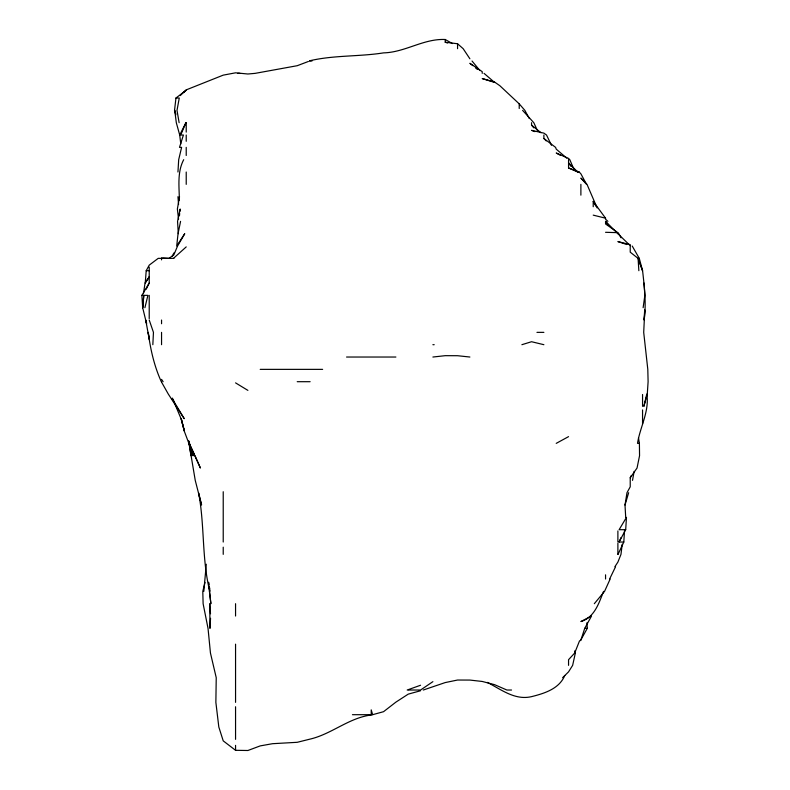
<?xml version="1.0" encoding="UTF-8"?>
<svg xmlns="http://www.w3.org/2000/svg" width="790" height="790" viewBox="0 0 790 790"><rect width="100%" height="100%" fill="white"/><g stroke="black" fill="none" stroke-linecap="round" stroke-linejoin="round"><path stroke-width="1.19" d="M644.798 310.164L643.702 332.363L647.8 369.365L648.106 381.698L647.287 394.022L643.88 406.356L646.803 394.022C649.548 411.333 640.107 426.748 637.51 443.358L639.406 443.358L639.554 455.692L637.046 468.026L630.223 477.772L630.223 486.818L626.993 492.693L625.009 505.027L625.7 517.361M179.369 200.058C179.231 186.47 177.078 172.299 183.695 159.689M152.835 344.697L153.458 332.363L149.221 320.029M210.545 618.274L209.972 628.356L209.775 603.698L210.505 613.781M644.68 309.937L644.087 320.029C646.447 303.637 644.413 287.037 642.586 270.694L638.083 258.36L630.223 252.168L630.223 246.026M177.957 172.023L178.688 159.689L181.611 147.365L179.498 147.365L183.418 135.031L180.722 135.031L185.927 122.697L179.715 135.031L180.782 143.997M625.69 529.695L626.47 517.361L619.113 529.695L625.69 529.695L619.054 542.029L623.804 542.029L624.594 529.695M203.82 591.364L206.289 564.228M161.555 259.871L161.555 258.36L158.207 258.36L149.221 265.144L146.209 270.694L145.242 283.027L149.221 276.865L145.044 283.027L143.543 293.12M574.873 650.782L574.695 653.024L568.553 659.699L568.553 665.358M209.755 587.997L209.419 591.364L210.891 603.698L208.501 582.388M179.439 215.759L179.686 213.507M179.942 211.266L180.189 209.024L177.553 221.358L178.303 233.692M175.864 114.846L174.531 110.363L175.953 98.029L186.223 90.169L183.675 92.529M622.204 544.27L620.98 554.363L617.889 562.105L614.896 566.697M643.129 307.695L644.857 295.361L644.018 283.027M179.528 196.69L177.375 209.024L178.56 219.116M632.523 480.36L634.133 471.393M180.574 221.358L178.046 233.692L176.703 246.026L184.742 233.692L177.562 246.026L173.889 254.775L169.011 258.36M580.689 640.69L584.728 628.356L591.522 616.032L580.887 621.552C594.485 617.513 598.919 603.145 603.57 591.364M144.906 307.695L147.908 295.361L141.894 295.361L142.684 307.695L146.486 323.387M205.005 582.388L202.793 591.364L203.119 603.698L208.027 628.356L210.446 653.024L216.233 677.692L215.868 702.359L218.82 727.027L223.224 740.862L235.558 750.312L247.892 750.5L260.216 745.898L272.55 743.696L297.218 742.304L309.552 739.233C331.464 734.285 348.696 717.863 371.221 714.99M625.009 505.027L628.652 492.693M564.781 675.509C559.182 688.87 544.419 693.432 531.552 696.642C514.922 700.572 501.156 689.473 487.361 682.402M579.603 640.69L574.695 653.024L575.357 653.024L572.641 665.358L568.553 671.856L562.618 677.692M610.157 579.031L604.567 591.364L594.317 603.698M619.054 542.029L621.068 537.546M630.223 477.772L631.23 475.61M618.027 554.363L623.804 542.029M609.613 579.031L615.568 566.697M146.219 289.189L149.221 283.027L149.221 267.119M172.23 256.197L173.889 252.948M580.887 639.831L587.286 628.356L586.94 622.757M141.894 295.361L149.221 283.027M180.278 95.58L186.223 89.872L223.224 75.139L235.558 72.818L247.892 74.003L255.15 73.361L297.218 65.708L308.436 61.452M173.889 257.984L186.223 246.895M432.89 681.661L420.557 690.025L407.186 690.025M556.219 443.368L568.553 436.643M408.223 689.66L420.557 685.246M521.884 344.697L531.552 341.724L543.885 344.697M423.272 690.025L445.224 682.57L457.558 680.032L469.892 680.072L482.226 681.454L494.55 684.663L506.884 690.025L511.535 690.025M420.557 690.746L408.223 694.143L395.889 702.132L383.555 711.691L372.633 714.693L352.449 714.693M309.552 60.8C333.973 55.063 358.946 56.761 383.555 52.881C405.122 52.357 423.549 38.503 445.224 39.5L452.413 43.569M432.89 357.031L445.224 355.678L457.558 355.717L469.892 357.031M297.218 381.698L310.124 381.698M309.552 61.028L311.971 61.028M237.741 73.361L239.933 73.361M175.953 98.029L179.271 98.029L177 110.363L179.123 122.697M174.531 110.363L175.686 113.721M568.553 159.689L568.553 167.974L577.737 172.023L579.188 172.023L580.887 173.81L586.555 184.356L580.887 178.076L587 184.356L597.141 207.928M162.72 258.36L173.889 258.36M638.083 258.36L639.278 258.36L642.556 270.694L638.083 258.36L638.853 270.694M146.209 270.694L149.221 270.694M536.953 332.363L543.885 332.363M432.89 344.697L434.194 344.697M346.553 357.031L395.889 357.031M260.216 369.365L322.626 369.365M584.728 628.356L587.286 628.356M605.555 232.3L617.889 232.665L617.889 233.692L630.223 245.66M161.555 257.856L168.566 258.36M445.224 39.5L445.224 42.225L457.558 43.756L463.167 48.694L469.892 58.796M593.221 215.137L605.555 218.188L605.555 219.186L607.905 221.358M630.223 244.633L617.889 241.572L626.855 244.544M445.224 42.225L447.466 42.996M534.899 131.624L531.552 130.34L543.885 133.135L546.532 135.031L551.479 145.301M568.553 167.974L579.188 172.023M560.337 155.245L556.219 153.013L568.553 158.405L569.817 159.689L573.629 168.665M235.558 382.874L247.892 390.379M617.889 232.665L605.555 223.965L605.555 221.358L617.889 233.692M543.885 135.031L543.885 138.477L555.577 147.365L556.219 149.132L566.795 158.188M531.552 122.697L531.552 125.126L541.002 132.74M472.736 65.619L469.892 63.299L482.226 71.653L482.226 73.361M475.58 67.94L477.476 69.49M484.043 73.361L494.55 82.407L482.226 78.566L494.55 82.032L499.833 85.695L519.218 103.855L524.856 110.363L529.32 118.579M577.737 172.023L568.553 162.928L571.16 166.572M543.885 138.477L546.226 140.906M522.595 110.363L533.803 122.697L537.595 130.913M472.045 61.028L479.876 70.517M531.552 125.126L533.724 127.822M605.555 221.358L608.478 225.16M593.221 206.723L593.221 201.411L605.555 218.188M161.555 379.388L163.115 381.698M172.21 398.644L184.238 418.69L168.27 394.022L161.555 382.123M632.207 246.026L639.278 258.36M172.21 398.891L173.889 401.804L173.05 399.582M593.221 201.411L595.946 206.17M618.846 233.692L621.039 237.8M194.508 454.665L189.175 443.358L192.227 455.692L189.541 443.358M195.002 455.692L200.393 468.026L189.175 443.358L193.511 455.692L184.228 431.024L181.256 418.69L184.406 431.024L181.029 418.69L172.427 398.111M161.318 381.698C154.228 366.116 150.416 349.269 148.234 332.363L149.221 339.295L145.735 320.029L146.683 323.387M372.633 714.693L371.221 709.874L371.221 714.693M179.715 135.031L176.308 122.697L174.738 110.363M198.833 493.819L201.578 505.027L195.239 480.36L188.642 441.116M198.557 492.693C204.847 525.36 201.638 558.886 209.804 591.364L209.232 586.871M638.478 437.759L639.406 443.358M188.79 441.116L190.963 455.692M208.659 582.388L208.945 584.63M188.81 441.116L189.077 443.358M177.947 196.69L178.58 204.541M642.556 394.496L642.556 406.356M642.556 409.931L642.556 423.993M617.889 530.929L617.889 542.029M617.889 543.303L617.889 554.363M605.555 574.824L605.555 579.031M580.887 184.356L580.887 195.16M519.218 103.855L519.218 108.516M457.558 43.756L457.558 48.694M235.558 603.698L235.558 616.032M235.558 644.156L235.558 702.359M235.558 706.754L235.558 739.361M235.558 745.355L235.558 750.312M223.224 491.726L223.224 542.029M223.224 547.174L223.224 554.363M186.223 122.697L186.223 132.098M186.223 135.031L186.223 141.301M186.223 147.365L186.223 155.482M186.223 172.023L186.223 184.356M161.555 320.029L161.555 323.752M161.555 332.363L161.555 344.697M149.221 295.361L149.221 318.627M143.79 295.361L142.684 307.695L143.79 295.361"/></g></svg>
